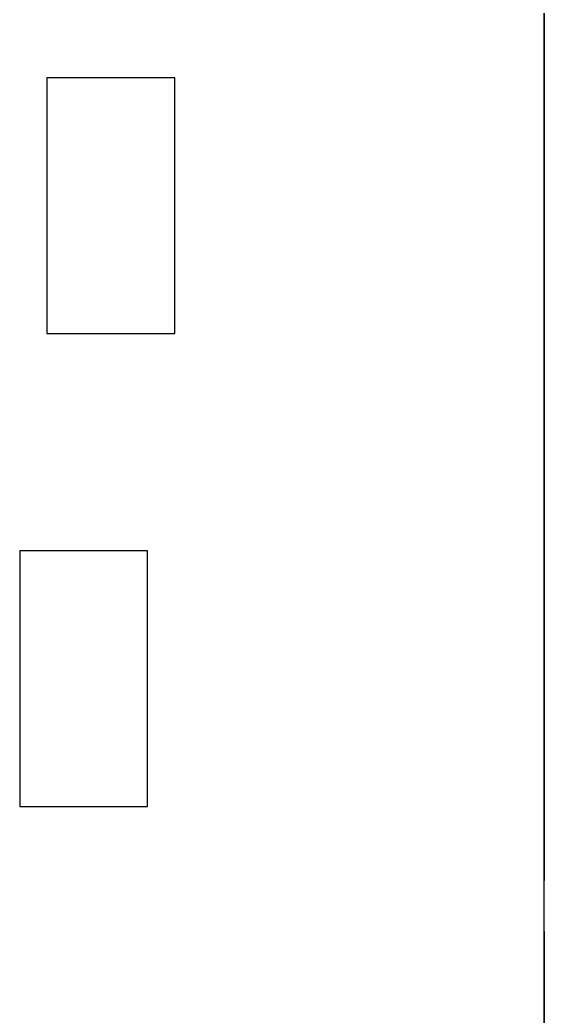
# Model space of a CAD drawing. Extents: x -19 to 297, y 0 to 420.
# Drawn here: x 63.04 to 68.17, y 248.19 to 257.94 of the extents above; entities that cross this region are included whole.
import ezdxf

# ---------------------------------------------------------------- set-up
doc = ezdxf.new("R2010")
doc.units = 0
doc.header["$MEASUREMENT"] = 0
doc.linetypes.add('K5LT_BASIC', pattern=[0])
doc.layers.add('Системный слой', color=7, linetype='Continuous')

# ---------------------------------------------------------------- blocks, each defined once
blk = doc.blocks.new('*U')
at = {"layer": 'Системный слой', "color": 5, "linetype": 'K5LT_BASIC'}
for p, q in [((64.5516, 257.3734), (63.3016, 257.3734)), ((63.3016, 257.3734), (63.3016, 254.8734)), ((64.5516, 254.8734), (64.5516, 257.3734)), ((63.3016, 254.8734), (64.5516, 254.8734)), ((64.287, 252.7432), (63.037, 252.7432)), ((63.037, 252.7432), (63.037, 250.2432)), ((64.287, 250.2432), (64.287, 252.7432)), ((63.037, 250.2432), (64.287, 250.2432))]:
    blk.add_line(p, q, dxfattribs=at)

msp = doc.modelspace()

# ---------------------------------------------------------------- linework, layer by layer
at = {"layer": 'Системный слой', "color": 5, "linetype": 'K5LT_BASIC'}
for p, q in [((68.1662, 264.019), (68.1662, 249.519)), ((68.1662, 234.519), (68.1662, 264.019)), ((68.1662, 249.019), (68.1662, 227.019))]:
    msp.add_line(p, q, dxfattribs=at)

# ---------------------------------------------------------------- block references
at = {"layer": 'Системный слой'}
msp.add_blockref('*U', (0, 0), dxfattribs=at)
msp.add_blockref('*U', (0, 0), dxfattribs=at)
msp.add_blockref('*U', (0, 0), dxfattribs=at)
msp.add_blockref('*U', (0, 0), dxfattribs=at)
msp.add_blockref('*U', (0, 0), dxfattribs=at)
msp.add_blockref('*U', (0, 0), dxfattribs=at)
msp.add_blockref('*U', (0, 0), dxfattribs=at)
msp.add_blockref('*U', (0, 0), dxfattribs=at)
msp.add_blockref('*U', (0, 0), dxfattribs=at)
msp.add_blockref('*U', (0, 0), dxfattribs=at)
msp.add_blockref('*U', (0, 0), dxfattribs=at)
msp.add_blockref('*U', (0, 0), dxfattribs=at)
msp.add_blockref('*U', (0, 0), dxfattribs=at)
msp.add_blockref('*U', (0, 0), dxfattribs=at)
msp.add_blockref('*U', (0, 0), dxfattribs=at)
msp.add_blockref('*U', (0, 0), dxfattribs=at)
msp.add_blockref('*U', (0, 0), dxfattribs=at)
msp.add_blockref('*U', (0, 0), dxfattribs=at)
msp.add_blockref('*U', (0, 0), dxfattribs=at)
msp.add_blockref('*U', (0, 0), dxfattribs=at)
msp.add_blockref('*U', (0, 0), dxfattribs=at)
msp.add_blockref('*U', (0, 0), dxfattribs=at)
msp.add_blockref('*U', (0, 0), dxfattribs=at)
msp.add_blockref('*U', (0, 0), dxfattribs=at)
msp.add_blockref('*U', (0, 0), dxfattribs=at)
msp.add_blockref('*U', (0, 0), dxfattribs=at)
msp.add_blockref('*U', (0, 0), dxfattribs=at)
msp.add_blockref('*U', (0, 0), dxfattribs=at)
msp.add_blockref('*U', (0, 0), dxfattribs=at)
msp.add_blockref('*U', (0, 0), dxfattribs=at)
msp.add_blockref('*U', (0, 0), dxfattribs=at)
msp.add_blockref('*U', (0, 0), dxfattribs=at)
msp.add_blockref('*U', (0, 0), dxfattribs=at)
msp.add_blockref('*U', (0, 0), dxfattribs=at)
msp.add_blockref('*U', (0, 0), dxfattribs=at)
msp.add_blockref('*U', (0, 0), dxfattribs=at)
msp.add_blockref('*U', (0, 0), dxfattribs=at)
msp.add_blockref('*U', (0, 0), dxfattribs=at)
msp.add_blockref('*U', (0, 0), dxfattribs=at)
msp.add_blockref('*U', (0, 0), dxfattribs=at)
msp.add_blockref('*U', (0, 0), dxfattribs=at)
msp.add_blockref('*U', (0, 0), dxfattribs=at)
msp.add_blockref('*U', (0, 0), dxfattribs=at)
msp.add_blockref('*U', (0, 0), dxfattribs=at)
msp.add_blockref('*U', (0, 0), dxfattribs=at)
msp.add_blockref('*U', (0, 0), dxfattribs=at)
msp.add_blockref('*U', (0, 0), dxfattribs=at)
msp.add_blockref('*U', (0, 0), dxfattribs=at)
msp.add_blockref('*U', (0, 0), dxfattribs=at)
msp.add_blockref('*U', (0, 0), dxfattribs=at)
msp.add_blockref('*U', (0, 0), dxfattribs=at)
msp.add_blockref('*U', (0, 0), dxfattribs=at)
msp.add_blockref('*U', (0, 0), dxfattribs=at)
msp.add_blockref('*U', (0, 0), dxfattribs=at)
msp.add_blockref('*U', (0, 0), dxfattribs=at)
msp.add_blockref('*U', (0, 0), dxfattribs=at)
msp.add_blockref('*U', (0, 0), dxfattribs=at)
msp.add_blockref('*U', (0, 0), dxfattribs=at)
msp.add_blockref('*U', (0, 0), dxfattribs=at)
msp.add_blockref('*U', (0, 0), dxfattribs=at)
msp.add_blockref('*U', (0, 0), dxfattribs=at)
msp.add_blockref('*U', (0, 0), dxfattribs=at)
msp.add_blockref('*U', (0, 0), dxfattribs=at)
msp.add_blockref('*U', (0, 0), dxfattribs=at)
msp.add_blockref('*U', (0, 0), dxfattribs=at)
msp.add_blockref('*U', (0, 0), dxfattribs=at)
msp.add_blockref('*U', (0, 0), dxfattribs=at)
msp.add_blockref('*U', (0, 0), dxfattribs=at)
msp.add_blockref('*U', (0, 0), dxfattribs=at)
msp.add_blockref('*U', (0, 0), dxfattribs=at)
msp.add_blockref('*U', (0, 0), dxfattribs=at)
msp.add_blockref('*U', (0, 0), dxfattribs=at)
msp.add_blockref('*U', (0, 0), dxfattribs=at)
msp.add_blockref('*U', (0, 0), dxfattribs=at)
msp.add_blockref('*U', (0, 0), dxfattribs=at)
msp.add_blockref('*U', (0, 0), dxfattribs=at)
msp.add_blockref('*U', (0, 0), dxfattribs=at)
msp.add_blockref('*U', (0, 0), dxfattribs=at)
msp.add_blockref('*U', (0, 0), dxfattribs=at)
msp.add_blockref('*U', (0, 0), dxfattribs=at)
msp.add_blockref('*U', (0, 0), dxfattribs=at)
msp.add_blockref('*U', (0, 0), dxfattribs=at)
msp.add_blockref('*U', (0, 0), dxfattribs=at)
msp.add_blockref('*U', (0, 0), dxfattribs=at)
msp.add_blockref('*U', (0, 0), dxfattribs=at)
msp.add_blockref('*U', (0, 0), dxfattribs=at)
msp.add_blockref('*U', (0, 0), dxfattribs=at)
msp.add_blockref('*U', (0, 0), dxfattribs=at)
msp.add_blockref('*U', (0, 0), dxfattribs=at)
msp.add_blockref('*U', (0, 0), dxfattribs=at)
msp.add_blockref('*U', (0, 0), dxfattribs=at)
msp.add_blockref('*U', (0, 0), dxfattribs=at)
msp.add_blockref('*U', (0, 0), dxfattribs=at)
msp.add_blockref('*U', (0, 0), dxfattribs=at)
msp.add_blockref('*U', (0, 0), dxfattribs=at)
msp.add_blockref('*U', (0, 0), dxfattribs=at)
msp.add_blockref('*U', (0, 0), dxfattribs=at)
msp.add_blockref('*U', (0, 0), dxfattribs=at)
msp.add_blockref('*U', (0, 0), dxfattribs=at)
msp.add_blockref('*U', (0, 0), dxfattribs=at)
msp.add_blockref('*U', (0, 0), dxfattribs=at)
msp.add_blockref('*U', (0, 0), dxfattribs=at)
msp.add_blockref('*U', (0, 0), dxfattribs=at)
msp.add_blockref('*U', (0, 0), dxfattribs=at)
msp.add_blockref('*U', (0, 0), dxfattribs=at)
msp.add_blockref('*U', (0, 0), dxfattribs=at)
msp.add_blockref('*U', (0, 0), dxfattribs=at)
msp.add_blockref('*U', (0, 0), dxfattribs=at)
msp.add_blockref('*U', (0, 0), dxfattribs=at)
msp.add_blockref('*U', (0, 0), dxfattribs=at)
msp.add_blockref('*U', (0, 0), dxfattribs=at)
msp.add_blockref('*U', (0, 0), dxfattribs=at)
msp.add_blockref('*U', (0, 0), dxfattribs=at)
msp.add_blockref('*U', (0, 0), dxfattribs=at)
msp.add_blockref('*U', (0, 0), dxfattribs=at)
msp.add_blockref('*U', (0, 0), dxfattribs=at)
msp.add_blockref('*U', (0, 0), dxfattribs=at)
msp.add_blockref('*U', (0, 0), dxfattribs=at)
msp.add_blockref('*U', (0, 0), dxfattribs=at)
msp.add_blockref('*U', (0, 0), dxfattribs=at)
msp.add_blockref('*U', (0, 0), dxfattribs=at)
msp.add_blockref('*U', (0, 0), dxfattribs=at)
msp.add_blockref('*U', (0, 0), dxfattribs=at)
msp.add_blockref('*U', (0, 0), dxfattribs=at)
msp.add_blockref('*U', (0, 0), dxfattribs=at)
msp.add_blockref('*U', (0, 0), dxfattribs=at)
msp.add_blockref('*U', (0, 0), dxfattribs=at)
msp.add_blockref('*U', (0, 0), dxfattribs=at)
msp.add_blockref('*U', (0, 0), dxfattribs=at)
msp.add_blockref('*U', (0, 0), dxfattribs=at)
msp.add_blockref('*U', (0, 0), dxfattribs=at)
msp.add_blockref('*U', (0, 0), dxfattribs=at)
msp.add_blockref('*U', (0, 0), dxfattribs=at)
msp.add_blockref('*U', (0, 0), dxfattribs=at)
msp.add_blockref('*U', (0, 0), dxfattribs=at)
msp.add_blockref('*U', (0, 0), dxfattribs=at)
msp.add_blockref('*U', (0, 0), dxfattribs=at)
msp.add_blockref('*U', (0, 0), dxfattribs=at)
msp.add_blockref('*U', (0, 0), dxfattribs=at)
msp.add_blockref('*U', (0, 0), dxfattribs=at)
msp.add_blockref('*U', (0, 0), dxfattribs=at)
msp.add_blockref('*U', (0, 0), dxfattribs=at)
msp.add_blockref('*U', (0, 0), dxfattribs=at)
msp.add_blockref('*U', (0, 0), dxfattribs=at)
msp.add_blockref('*U', (0, 0), dxfattribs=at)
msp.add_blockref('*U', (0, 0), dxfattribs=at)
msp.add_blockref('*U', (0, 0), dxfattribs=at)
msp.add_blockref('*U', (0, 0), dxfattribs=at)
msp.add_blockref('*U', (0, 0), dxfattribs=at)
msp.add_blockref('*U', (0, 0), dxfattribs=at)
msp.add_blockref('*U', (0, 0), dxfattribs=at)
msp.add_blockref('*U', (0, 0), dxfattribs=at)
msp.add_blockref('*U', (0, 0), dxfattribs=at)
msp.add_blockref('*U', (0, 0), dxfattribs=at)
msp.add_blockref('*U', (0, 0), dxfattribs=at)
msp.add_blockref('*U', (0, 0), dxfattribs=at)
msp.add_blockref('*U', (0, 0), dxfattribs=at)
msp.add_blockref('*U', (0, 0), dxfattribs=at)
msp.add_blockref('*U', (0, 0), dxfattribs=at)
msp.add_blockref('*U', (0, 0), dxfattribs=at)
msp.add_blockref('*U', (0, 0), dxfattribs=at)
msp.add_blockref('*U', (0, 0), dxfattribs=at)
msp.add_blockref('*U', (0, 0), dxfattribs=at)
msp.add_blockref('*U', (0, 0), dxfattribs=at)
msp.add_blockref('*U', (0, 0), dxfattribs=at)
msp.add_blockref('*U', (0, 0), dxfattribs=at)
msp.add_blockref('*U', (0, 0), dxfattribs=at)
msp.add_blockref('*U', (0, 0), dxfattribs=at)
msp.add_blockref('*U', (0, 0), dxfattribs=at)
msp.add_blockref('*U', (0, 0), dxfattribs=at)
msp.add_blockref('*U', (0, 0), dxfattribs=at)
msp.add_blockref('*U', (0, 0), dxfattribs=at)
msp.add_blockref('*U', (0, 0), dxfattribs=at)
msp.add_blockref('*U', (0, 0), dxfattribs=at)
msp.add_blockref('*U', (0, 0), dxfattribs=at)
msp.add_blockref('*U', (0, 0), dxfattribs=at)
msp.add_blockref('*U', (0, 0), dxfattribs=at)
msp.add_blockref('*U', (0, 0), dxfattribs=at)
msp.add_blockref('*U', (0, 0), dxfattribs=at)
msp.add_blockref('*U', (0, 0), dxfattribs=at)
msp.add_blockref('*U', (0, 0), dxfattribs=at)
msp.add_blockref('*U', (0, 0), dxfattribs=at)
msp.add_blockref('*U', (0, 0), dxfattribs=at)
msp.add_blockref('*U', (0, 0), dxfattribs=at)
msp.add_blockref('*U', (0, 0), dxfattribs=at)
msp.add_blockref('*U', (0, 0), dxfattribs=at)
msp.add_blockref('*U', (0, 0), dxfattribs=at)
msp.add_blockref('*U', (0, 0), dxfattribs=at)
msp.add_blockref('*U', (0, 0), dxfattribs=at)
msp.add_blockref('*U', (0, 0), dxfattribs=at)
msp.add_blockref('*U', (0, 0), dxfattribs=at)
msp.add_blockref('*U', (0, 0), dxfattribs=at)
msp.add_blockref('*U', (0, 0), dxfattribs=at)
msp.add_blockref('*U', (0, 0), dxfattribs=at)
msp.add_blockref('*U', (0, 0), dxfattribs=at)
msp.add_blockref('*U', (0, 0), dxfattribs=at)
msp.add_blockref('*U', (0, 0), dxfattribs=at)
msp.add_blockref('*U', (0, 0), dxfattribs=at)
msp.add_blockref('*U', (0, 0), dxfattribs=at)
msp.add_blockref('*U', (0, 0), dxfattribs=at)
msp.add_blockref('*U', (0, 0), dxfattribs=at)
msp.add_blockref('*U', (0, 0), dxfattribs=at)
msp.add_blockref('*U', (0, 0), dxfattribs=at)
msp.add_blockref('*U', (0, 0), dxfattribs=at)
msp.add_blockref('*U', (0, 0), dxfattribs=at)
msp.add_blockref('*U', (0, 0), dxfattribs=at)
msp.add_blockref('*U', (0, 0), dxfattribs=at)
msp.add_blockref('*U', (0, 0), dxfattribs=at)
msp.add_blockref('*U', (0, 0), dxfattribs=at)
msp.add_blockref('*U', (0, 0), dxfattribs=at)
msp.add_blockref('*U', (0, 0), dxfattribs=at)
msp.add_blockref('*U', (0, 0), dxfattribs=at)
msp.add_blockref('*U', (0, 0), dxfattribs=at)
msp.add_blockref('*U', (0, 0), dxfattribs=at)
msp.add_blockref('*U', (0, 0), dxfattribs=at)
msp.add_blockref('*U', (0, 0), dxfattribs=at)
msp.add_blockref('*U', (0, 0), dxfattribs=at)
msp.add_blockref('*U', (0, 0), dxfattribs=at)
msp.add_blockref('*U', (0, 0), dxfattribs=at)
msp.add_blockref('*U', (0, 0), dxfattribs=at)
msp.add_blockref('*U', (0, 0), dxfattribs=at)
msp.add_blockref('*U', (0, 0), dxfattribs=at)
msp.add_blockref('*U', (0, 0), dxfattribs=at)
msp.add_blockref('*U', (0, 0), dxfattribs=at)
msp.add_blockref('*U', (0, 0), dxfattribs=at)
msp.add_blockref('*U', (0, 0), dxfattribs=at)
msp.add_blockref('*U', (0, 0), dxfattribs=at)
msp.add_blockref('*U', (0, 0), dxfattribs=at)
msp.add_blockref('*U', (0, 0), dxfattribs=at)
msp.add_blockref('*U', (0, 0), dxfattribs=at)
msp.add_blockref('*U', (0, 0), dxfattribs=at)
msp.add_blockref('*U', (0, 0), dxfattribs=at)
msp.add_blockref('*U', (0, 0), dxfattribs=at)
msp.add_blockref('*U', (0, 0), dxfattribs=at)
msp.add_blockref('*U', (0, 0), dxfattribs=at)
msp.add_blockref('*U', (0, 0), dxfattribs=at)
msp.add_blockref('*U', (0, 0), dxfattribs=at)
msp.add_blockref('*U', (0, 0), dxfattribs=at)
msp.add_blockref('*U', (0, 0), dxfattribs=at)
msp.add_blockref('*U', (0, 0), dxfattribs=at)
msp.add_blockref('*U', (0, 0), dxfattribs=at)
msp.add_blockref('*U', (0, 0), dxfattribs=at)
msp.add_blockref('*U', (0, 0), dxfattribs=at)
msp.add_blockref('*U', (0, 0), dxfattribs=at)
msp.add_blockref('*U', (0, 0), dxfattribs=at)
msp.add_blockref('*U', (0, 0), dxfattribs=at)
msp.add_blockref('*U', (0, 0), dxfattribs=at)
msp.add_blockref('*U', (0, 0), dxfattribs=at)
msp.add_blockref('*U', (0, 0), dxfattribs=at)
msp.add_blockref('*U', (0, 0), dxfattribs=at)
msp.add_blockref('*U', (0, 0), dxfattribs=at)
msp.add_blockref('*U', (0, 0), dxfattribs=at)
msp.add_blockref('*U', (0, 0), dxfattribs=at)
msp.add_blockref('*U', (0, 0), dxfattribs=at)
msp.add_blockref('*U', (0, 0), dxfattribs=at)
msp.add_blockref('*U', (0, 0), dxfattribs=at)
msp.add_blockref('*U', (0, 0), dxfattribs=at)
msp.add_blockref('*U', (0, 0), dxfattribs=at)
msp.add_blockref('*U', (0, 0), dxfattribs=at)
msp.add_blockref('*U', (0, 0), dxfattribs=at)
msp.add_blockref('*U', (0, 0), dxfattribs=at)
msp.add_blockref('*U', (0, 0), dxfattribs=at)
msp.add_blockref('*U', (0, 0), dxfattribs=at)
msp.add_blockref('*U', (0, 0), dxfattribs=at)
msp.add_blockref('*U', (0, 0), dxfattribs=at)
msp.add_blockref('*U', (0, 0), dxfattribs=at)
msp.add_blockref('*U', (0, 0), dxfattribs=at)
msp.add_blockref('*U', (0, 0), dxfattribs=at)
msp.add_blockref('*U', (0, 0), dxfattribs=at)
msp.add_blockref('*U', (0, 0), dxfattribs=at)
msp.add_blockref('*U', (0, 0), dxfattribs=at)
msp.add_blockref('*U', (0, 0), dxfattribs=at)
msp.add_blockref('*U', (0, 0), dxfattribs=at)
msp.add_blockref('*U', (0, 0), dxfattribs=at)
msp.add_blockref('*U', (0, 0), dxfattribs=at)
msp.add_blockref('*U', (0, 0), dxfattribs=at)
msp.add_blockref('*U', (0, 0), dxfattribs=at)
msp.add_blockref('*U', (0, 0), dxfattribs=at)
msp.add_blockref('*U', (0, 0), dxfattribs=at)
msp.add_blockref('*U', (0, 0), dxfattribs=at)
msp.add_blockref('*U', (0, 0), dxfattribs=at)
msp.add_blockref('*U', (0, 0), dxfattribs=at)
msp.add_blockref('*U', (0, 0), dxfattribs=at)
msp.add_blockref('*U', (0, 0), dxfattribs=at)
msp.add_blockref('*U', (0, 0), dxfattribs=at)
msp.add_blockref('*U', (0, 0), dxfattribs=at)
msp.add_blockref('*U', (0, 0), dxfattribs=at)
msp.add_blockref('*U', (0, 0), dxfattribs=at)
msp.add_blockref('*U', (0, 0), dxfattribs=at)
msp.add_blockref('*U', (0, 0), dxfattribs=at)
msp.add_blockref('*U', (0, 0), dxfattribs=at)
msp.add_blockref('*U', (0, 0), dxfattribs=at)
msp.add_blockref('*U', (0, 0), dxfattribs=at)
msp.add_blockref('*U', (0, 0), dxfattribs=at)
msp.add_blockref('*U', (0, 0), dxfattribs=at)
msp.add_blockref('*U', (0, 0), dxfattribs=at)
msp.add_blockref('*U', (0, 0), dxfattribs=at)
msp.add_blockref('*U', (0, 0), dxfattribs=at)
msp.add_blockref('*U', (0, 0), dxfattribs=at)
msp.add_blockref('*U', (0, 0), dxfattribs=at)
msp.add_blockref('*U', (0, 0), dxfattribs=at)
msp.add_blockref('*U', (0, 0), dxfattribs=at)
msp.add_blockref('*U', (0, 0), dxfattribs=at)
msp.add_blockref('*U', (0, 0), dxfattribs=at)
msp.add_blockref('*U', (0, 0), dxfattribs=at)
msp.add_blockref('*U', (0, 0), dxfattribs=at)
msp.add_blockref('*U', (0, 0), dxfattribs=at)
msp.add_blockref('*U', (0, 0), dxfattribs=at)
msp.add_blockref('*U', (0, 0), dxfattribs=at)
msp.add_blockref('*U', (0, 0), dxfattribs=at)
msp.add_blockref('*U', (0, 0), dxfattribs=at)
msp.add_blockref('*U', (0, 0), dxfattribs=at)
msp.add_blockref('*U', (0, 0), dxfattribs=at)
msp.add_blockref('*U', (0, 0), dxfattribs=at)
msp.add_blockref('*U', (0, 0), dxfattribs=at)
msp.add_blockref('*U', (0, 0), dxfattribs=at)
msp.add_blockref('*U', (0, 0), dxfattribs=at)
msp.add_blockref('*U', (0, 0), dxfattribs=at)
msp.add_blockref('*U', (0, 0), dxfattribs=at)
msp.add_blockref('*U', (0, 0), dxfattribs=at)
msp.add_blockref('*U', (0, 0), dxfattribs=at)
msp.add_blockref('*U', (0, 0), dxfattribs=at)
msp.add_blockref('*U', (0, 0), dxfattribs=at)
msp.add_blockref('*U', (0, 0), dxfattribs=at)
msp.add_blockref('*U', (0, 0), dxfattribs=at)
msp.add_blockref('*U', (0, 0), dxfattribs=at)
msp.add_blockref('*U', (0, 0), dxfattribs=at)
msp.add_blockref('*U', (0, 0), dxfattribs=at)
msp.add_blockref('*U', (0, 0), dxfattribs=at)
msp.add_blockref('*U', (0, 0), dxfattribs=at)
msp.add_blockref('*U', (0, 0), dxfattribs=at)
msp.add_blockref('*U', (0, 0), dxfattribs=at)
msp.add_blockref('*U', (0, 0), dxfattribs=at)
msp.add_blockref('*U', (0, 0), dxfattribs=at)
msp.add_blockref('*U', (0, 0), dxfattribs=at)
msp.add_blockref('*U', (0, 0), dxfattribs=at)
msp.add_blockref('*U', (0, 0), dxfattribs=at)
msp.add_blockref('*U', (0, 0), dxfattribs=at)
msp.add_blockref('*U', (0, 0), dxfattribs=at)
msp.add_blockref('*U', (0, 0), dxfattribs=at)
msp.add_blockref('*U', (0, 0), dxfattribs=at)
msp.add_blockref('*U', (0, 0), dxfattribs=at)
msp.add_blockref('*U', (0, 0), dxfattribs=at)
msp.add_blockref('*U', (0, 0), dxfattribs=at)
msp.add_blockref('*U', (0, 0), dxfattribs=at)
msp.add_blockref('*U', (0, 0), dxfattribs=at)
msp.add_blockref('*U', (0, 0), dxfattribs=at)
msp.add_blockref('*U', (0, 0), dxfattribs=at)
msp.add_blockref('*U', (0, 0), dxfattribs=at)
msp.add_blockref('*U', (0, 0), dxfattribs=at)
msp.add_blockref('*U', (0, 0), dxfattribs=at)
msp.add_blockref('*U', (0, 0), dxfattribs=at)
msp.add_blockref('*U', (0, 0), dxfattribs=at)
msp.add_blockref('*U', (0, 0), dxfattribs=at)
msp.add_blockref('*U', (0, 0), dxfattribs=at)
msp.add_blockref('*U', (0, 0), dxfattribs=at)
msp.add_blockref('*U', (0, 0), dxfattribs=at)
msp.add_blockref('*U', (0, 0), dxfattribs=at)
msp.add_blockref('*U', (0, 0), dxfattribs=at)
msp.add_blockref('*U', (0, 0), dxfattribs=at)
msp.add_blockref('*U', (0, 0), dxfattribs=at)
msp.add_blockref('*U', (0, 0), dxfattribs=at)
msp.add_blockref('*U', (0, 0), dxfattribs=at)
msp.add_blockref('*U', (0, 0), dxfattribs=at)
msp.add_blockref('*U', (0, 0), dxfattribs=at)
msp.add_blockref('*U', (0, 0), dxfattribs=at)
msp.add_blockref('*U', (0, 0), dxfattribs=at)
msp.add_blockref('*U', (0, 0), dxfattribs=at)
msp.add_blockref('*U', (0, 0), dxfattribs=at)
msp.add_blockref('*U', (0, 0), dxfattribs=at)
msp.add_blockref('*U', (0, 0), dxfattribs=at)
msp.add_blockref('*U', (0, 0), dxfattribs=at)
msp.add_blockref('*U', (0, 0), dxfattribs=at)
msp.add_blockref('*U', (0, 0), dxfattribs=at)
msp.add_blockref('*U', (0, 0), dxfattribs=at)
msp.add_blockref('*U', (0, 0), dxfattribs=at)
msp.add_blockref('*U', (0, 0), dxfattribs=at)
msp.add_blockref('*U', (0, 0), dxfattribs=at)
msp.add_blockref('*U', (0, 0), dxfattribs=at)
msp.add_blockref('*U', (0, 0), dxfattribs=at)
msp.add_blockref('*U', (0, 0), dxfattribs=at)
msp.add_blockref('*U', (0, 0), dxfattribs=at)
msp.add_blockref('*U', (0, 0), dxfattribs=at)
msp.add_blockref('*U', (0, 0), dxfattribs=at)
msp.add_blockref('*U', (0, 0), dxfattribs=at)
msp.add_blockref('*U', (0, 0), dxfattribs=at)
msp.add_blockref('*U', (0, 0), dxfattribs=at)
msp.add_blockref('*U', (0, 0), dxfattribs=at)
msp.add_blockref('*U', (0, 0), dxfattribs=at)
msp.add_blockref('*U', (0, 0), dxfattribs=at)
msp.add_blockref('*U', (0, 0), dxfattribs=at)
msp.add_blockref('*U', (0, 0), dxfattribs=at)
msp.add_blockref('*U', (0, 0), dxfattribs=at)
msp.add_blockref('*U', (0, 0), dxfattribs=at)
msp.add_blockref('*U', (0, 0), dxfattribs=at)
msp.add_blockref('*U', (0, 0), dxfattribs=at)
msp.add_blockref('*U', (0, 0), dxfattribs=at)
msp.add_blockref('*U', (0, 0), dxfattribs=at)
msp.add_blockref('*U', (0, 0), dxfattribs=at)
msp.add_blockref('*U', (0, 0), dxfattribs=at)
msp.add_blockref('*U', (0, 0), dxfattribs=at)
msp.add_blockref('*U', (0, 0), dxfattribs=at)
msp.add_blockref('*U', (0, 0), dxfattribs=at)
msp.add_blockref('*U', (0, 0), dxfattribs=at)
msp.add_blockref('*U', (0, 0), dxfattribs=at)
msp.add_blockref('*U', (0, 0), dxfattribs=at)
msp.add_blockref('*U', (0, 0), dxfattribs=at)
msp.add_blockref('*U', (0, 0), dxfattribs=at)
msp.add_blockref('*U', (0, 0), dxfattribs=at)
msp.add_blockref('*U', (0, 0), dxfattribs=at)
msp.add_blockref('*U', (0, 0), dxfattribs=at)
msp.add_blockref('*U', (0, 0), dxfattribs=at)
msp.add_blockref('*U', (0, 0), dxfattribs=at)
msp.add_blockref('*U', (0, 0), dxfattribs=at)
msp.add_blockref('*U', (0, 0), dxfattribs=at)
msp.add_blockref('*U', (0, 0), dxfattribs=at)
msp.add_blockref('*U', (0, 0), dxfattribs=at)
msp.add_blockref('*U', (0, 0), dxfattribs=at)
msp.add_blockref('*U', (0, 0), dxfattribs=at)
msp.add_blockref('*U', (0, 0), dxfattribs=at)
msp.add_blockref('*U', (0, 0), dxfattribs=at)
msp.add_blockref('*U', (0, 0), dxfattribs=at)
msp.add_blockref('*U', (0, 0), dxfattribs=at)
msp.add_blockref('*U', (0, 0), dxfattribs=at)
msp.add_blockref('*U', (0, 0), dxfattribs=at)
msp.add_blockref('*U', (0, 0), dxfattribs=at)
msp.add_blockref('*U', (0, 0), dxfattribs=at)
msp.add_blockref('*U', (0, 0), dxfattribs=at)
msp.add_blockref('*U', (0, 0), dxfattribs=at)
msp.add_blockref('*U', (0, 0), dxfattribs=at)
msp.add_blockref('*U', (0, 0), dxfattribs=at)
msp.add_blockref('*U', (0, 0), dxfattribs=at)
msp.add_blockref('*U', (0, 0), dxfattribs=at)
msp.add_blockref('*U', (0, 0), dxfattribs=at)
msp.add_blockref('*U', (0, 0), dxfattribs=at)
msp.add_blockref('*U', (0, 0), dxfattribs=at)
msp.add_blockref('*U', (0, 0), dxfattribs=at)
msp.add_blockref('*U', (0, 0), dxfattribs=at)
msp.add_blockref('*U', (0, 0), dxfattribs=at)
msp.add_blockref('*U', (0, 0), dxfattribs=at)
msp.add_blockref('*U', (0, 0), dxfattribs=at)
msp.add_blockref('*U', (0, 0), dxfattribs=at)
msp.add_blockref('*U', (0, 0), dxfattribs=at)
msp.add_blockref('*U', (0, 0), dxfattribs=at)
msp.add_blockref('*U', (0, 0), dxfattribs=at)
msp.add_blockref('*U', (0, 0), dxfattribs=at)
msp.add_blockref('*U', (0, 0), dxfattribs=at)
msp.add_blockref('*U', (0, 0), dxfattribs=at)
msp.add_blockref('*U', (0, 0), dxfattribs=at)
msp.add_blockref('*U', (0, 0), dxfattribs=at)

doc.saveas('drawing.dxf')
